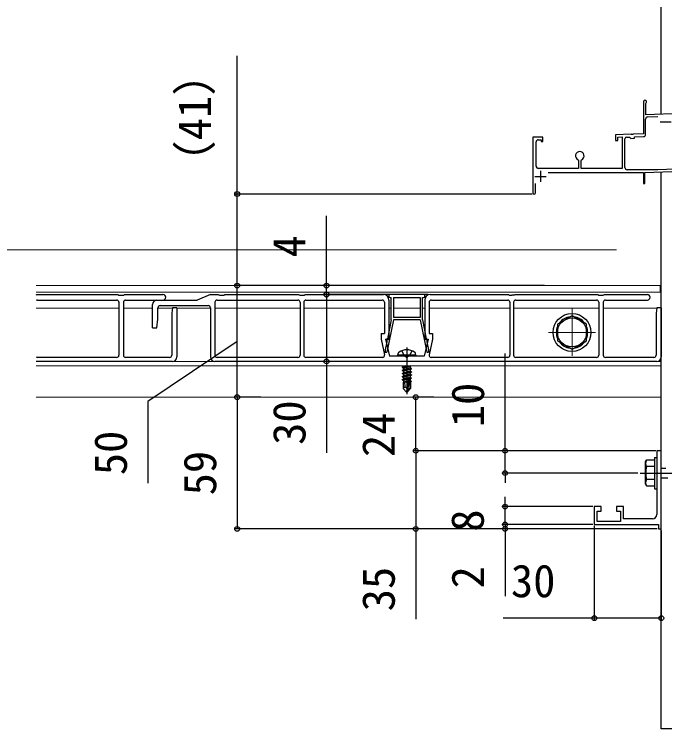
# Model space of a CAD drawing. Units: millimetres, scale not verified. Extents: x -875 to 875, y -1303 to 1296.
# Drawn here: x 26.1 to 317.5, y 302.2 to 622.2 of the extents above; entities that cross this region are included whole.
import ezdxf
from ezdxf.enums import TextEntityAlignment as Align

# ---------------------------------------------------------------- set-up
doc = ezdxf.new("R2010")
doc.units = ezdxf.units.MM
doc.header["$LTSCALE"] = 8
for name, color, linetype in [('0-2_YKK_11', 7, 'Continuous'), ('0-5_YKK_13', 4, 'Continuous'), ('0-6_YKK_D', 6, 'Continuous'), ('0-8_YSS_K', 3, 'Continuous')]:
    doc.layers.add(name, color=color, linetype=linetype)
doc.layers.add('0-4_YKK_12', color=2, linetype='Continuous', lineweight=18)
doc.styles.add('ＭＳ ゴシック', font='')
doc.styles.get('ＭＳ ゴシック').set_extended_font_data('MS Gothic')

msp = doc.modelspace()

# ---------------------------------------------------------------- linework, layer by layer
at = {"layer": '0-2_YKK_11'}
for p, q in [((309.965, 576.268), (314.478, 576.426)), ((309, 568.436), (309, 575.269)), ((315.5, 574), (320.5, 574)), ((299.7, 553.6), (299.7, 566.461)), ((300.371, 567.16), (301.689, 567.216)), ((301.689, 567.216), (302, 566.926)), ((302, 566.926), (302.31, 566.637)), ((302.729, 568.332), (302.542, 568.446)), ((303.279, 568.352), (302.729, 568.332)), ((303.458, 568.478), (303.279, 568.352)), ((259.9, 554.2), (259.9, 565)), ((278.766, 557.048), (278.95, 556.771)), ((261.9, 552.1), (261.9, 547.1)), ((259.4, 549.6), (264.4, 549.6)), ((259.7, 542.3), (259.7, 546.427))]:
    msp.add_line(p, q, dxfattribs=at)
for points in [[(325, 587.942), (325, 584.207), (324.993, 584.207), (324.8, 584.007), (324.8, 577.787), (309.1, 577.238), (309.1, 582.286), (309.19, 582.5)], [(308, 583), (308, 568.637), (303.458, 568.478)], [(260.9, 566), (262.2, 566), (262.2, 565.2), (263, 565.2), (263, 567.2), (258.5, 567.2), (258.5, 542.3)], [(302.542, 568.446), (295.5, 568.2), (295.5, 565.7), (296.5, 565.7), (296.5, 567.234), (298.5, 567.304), (298.5, 553.2), (280.05, 553.2), (280.05, 556.771), (280.234, 557.048)], [(302.31, 566.637), (304, 566.696), (304, 567.296), (308.035, 567.437)], [(278.95, 556.771), (278.95, 553.2), (260.9, 553.2)], [(349.035, 553.809), (314.41, 552.6), (300.7, 552.6)], [(265.257, 551.4), (308, 551.4), (308, 546.4), (308.7, 546.4), (308.7, 551.4), (348.965, 552.806)], [(316, 391.7), (316, 426.7), (314, 426.7), (314, 417.158), (314.12, 416.975), (314.12, 416.425), (314, 416.242), (314, 398.2)], [(312, 396.2), (299, 396.2), (299, 401.7), (296, 401.7), (296, 399.7), (297.7, 399.7), (297.7, 395), (287.3, 395), (287.3, 399.7), (289, 399.7), (289, 401.7), (286, 401.7), (286, 393.7), (314.8, 393.7), (314.8, 391.7), (316, 391.7)]]:
    msp.add_lwpolyline(points, dxfattribs=at)
for centre, radius, start, end in [((308.7, 583), 0.7, 314.42726, 180.00002), ((310, 575.269), 1, 92.00001, 180.00002), ((300.4, 566.461), 0.7, 92.39002, 180.00002), ((308, 568.436), 1, 271.99997, 0), ((260.9, 565), 1, 89.99998, 180.00002), ((279.5, 558.8), 1.9, 292.72723, 247.27088), ((260.9, 554.2), 1, 180.00002, 270), ((300.7, 553.6), 1, 180.00002, 270), ((259.1, 542.3), 0.6, 180.00002, 0), ((312, 398.2), 2, 270.00001, 359.99999)]:
    msp.add_arc(centre, radius, start, end, dxfattribs=at)
at = {"layer": '0-4_YKK_12'}
for p, q in [((296, 516.7), (-548.742, 516.7)), ((316, 500.7), (36, 500.7)), ((315.5, 500.7), (36, 500.7)), ((315.5, 500.7), (315.5, 497.7)), ((316, 500.4), (315.5, 500.4)), ((316, 499.4), (315.5, 499.4)), ((316, 500.7), (316, 450.7)), ((316, 497.7), (36, 497.7)), ((315.5, 497.7), (36, 497.7)), ((73.001, 490.5), (36, 490.5)), ((88.001, 490.5), (75.001, 490.5)), ((96.976, 490.5), (90.501, 490.5)), ((114.001, 490.5), (99.001, 490.5)), ((154.201, 490.5), (116.001, 490.5)), ((192.001, 490.5), (155.801, 490.5)), ((195.001, 490.5), (194.001, 490.5)), ((208.001, 490.5), (196.001, 490.5)), ((210.001, 490.5), (209.001, 490.5)), ((248.201, 490.5), (212.001, 490.5)), ((288.001, 490.5), (249.801, 490.5)), ((276.001, 490.2), (276.001, 469.2)), ((313.976, 490.5), (290.001, 490.5)), ((286.501, 479.7), (265.501, 479.7)), ((316, 466.7), (36, 466.7)), ((316, 464.7), (36, 464.7)), ((316, 450.7), (36, 450.7))]:
    msp.add_line(p, q, dxfattribs=at)
at = {"layer": '0-5_YKK_13'}
for p, q in [((36, 496.519), (36.301, 496.7)), ((36.301, 496.7), (72.501, 496.7)), ((72.501, 496.7), (73.001, 496.4)), ((73.001, 496.4), (75.001, 496.4)), ((75.001, 496.4), (75.501, 496.7)), ((75.501, 496.7), (92.751, 496.7)), ((114.001, 496.7), (108.001, 494.2)), ((114.001, 496.7), (117.501, 496.7)), ((117.501, 496.7), (118.001, 496.4)), ((118.001, 496.4), (120.001, 496.4)), ((120.001, 496.4), (120.501, 496.7)), ((120.501, 496.7), (153.501, 496.7)), ((153.501, 496.7), (154.001, 496.4)), ((156.001, 496.4), (156.501, 496.7)), ((156.501, 496.7), (191.501, 496.7)), ((194.001, 496.2), (194.001, 495.8)), ((209.501, 496.7), (194.501, 496.7)), ((210.001, 495.8), (210.001, 496.2)), ((212.501, 496.7), (247.501, 496.7)), ((247.501, 496.7), (248.001, 496.4)), ((248.001, 496.4), (249.001, 496.4)), ((250.001, 496.4), (249.001, 496.4)), ((250.001, 496.4), (250.501, 496.7)), ((250.501, 496.7), (287.501, 496.7)), ((287.501, 496.7), (288.001, 496.4)), ((288.001, 496.4), (290.001, 496.4)), ((290.001, 496.4), (290.501, 496.7)), ((290.501, 496.7), (309.751, 496.7)), ((36.601, 494.2), (72.001, 494.2)), ((73.001, 493.2), (73.001, 469.5)), ((75.001, 493.2), (75.001, 469.5)), ((76.001, 494.2), (92.751, 494.2)), ((90.001, 494.2), (108.001, 494.2)), ((116.001, 493.2), (116.001, 469.5)), ((117.001, 494.2), (153.201, 494.2)), ((154.201, 493.2), (154.201, 469.5)), ((155.801, 493.2), (155.801, 469.5)), ((156.801, 494.2), (191.001, 494.2)), ((192.001, 493.2), (192.001, 479.2)), ((194.001, 494.2), (194.001, 476.7)), ((194.501, 495.3), (195.001, 495.3)), ((195.001, 485.4), (195.001, 495.3)), ((196.001, 495.3), (196.001, 486.4)), ((196.001, 495.3), (208.001, 495.3)), ((208.001, 495.3), (208.001, 486.4)), ((209.001, 485.4), (209.001, 495.3)), ((209.001, 495.3), (209.501, 495.3)), ((210.001, 494.2), (210.001, 476.7)), ((212.001, 493.2), (212.001, 479.2)), ((213.001, 494.2), (247.201, 494.2)), ((248.201, 493.2), (248.201, 469.5)), ((249.801, 493.2), (249.801, 469.5)), ((250.801, 494.2), (287.001, 494.2)), ((288.001, 493.2), (288.001, 469.5)), ((290.001, 493.2), (290.001, 469.5)), ((291.001, 494.2), (309.751, 494.2)), ((88.001, 481.7), (88.001, 492.2)), ((90.501, 485.7), (90.501, 490.7)), ((91.501, 491.7), (113.001, 491.7)), ((99.001, 490.7), (99.001, 468.7)), ((114.001, 490.7), (114.001, 468.7)), ((314.001, 490.7), (313.701, 488.3)), ((316.001, 490.7), (314.001, 490.7)), ((316.001, 490.7), (316.001, 468.7)), ((96.701, 488.3), (96.701, 469.5)), ((313.701, 488.3), (313.701, 469.5)), ((90.001, 481.7), (90.501, 485.7)), ((196.001, 485.299), (193.068, 470.9)), ((195.001, 485.4), (193.269, 476.9)), ((208.001, 486.4), (196.001, 486.4)), ((208.001, 485.4), (196.001, 485.4)), ((196.001, 485.4), (196.001, 485.299)), ((208.001, 485.4), (208.001, 485.299)), ((208.001, 485.299), (210.934, 470.9)), ((209.001, 485.4), (210.732, 476.9)), ((88.001, 481.7), (90.001, 481.7)), ((190.501, 479.2), (192.001, 479.2)), ((190.501, 479.2), (190.501, 476.7)), ((212.001, 479.2), (213.501, 479.2)), ((213.501, 479.2), (213.501, 476.7)), ((190.501, 476.7), (192.02, 469.712)), ((192.969, 475.427), (192.251, 471.9)), ((192.501, 476.7), (194.001, 476.7)), ((192.501, 476.7), (194.175, 469)), ((192.969, 476.6), (192.969, 475.427)), ((211.501, 476.7), (209.827, 469)), ((210.001, 476.7), (211.501, 476.7)), ((213.501, 476.7), (211.982, 469.712)), ((192.251, 471.9), (192.338, 470.9)), ((192.338, 470.9), (193.068, 470.9)), ((202.001, 472.9), (202.001, 452)), ((210.934, 470.9), (211.663, 470.9)), ((211.751, 471.9), (211.663, 470.9)), ((72.001, 468.5), (36.601, 468.5)), ((95.701, 468.5), (76.001, 468.5)), ((153.201, 468.5), (117.001, 468.5)), ((191.043, 468.5), (156.801, 468.5)), ((201.501, 469), (194.175, 469)), ((198.001, 469.5), (198.142, 470.302)), ((206.001, 469.5), (198.001, 469.5)), ((198.001, 469.5), (198.089, 469)), ((205.913, 469), (198.089, 469)), ((209.827, 469), (202.501, 469)), ((206.001, 469.5), (205.859, 470.302)), ((206.001, 469.5), (205.913, 469)), ((247.201, 468.5), (212.959, 468.5)), ((287.001, 468.5), (250.801, 468.5)), ((312.701, 468.5), (291.001, 468.5)), ((97.001, 466.7), (36, 466.7)), ((314.001, 466.7), (116.001, 466.7)), ((203.801, 464.7), (199.901, 464.05)), ((199.901, 464.15), (203.201, 464.7)), ((199.901, 464.15), (200.451, 464.468)), ((199.901, 464.15), (199.901, 464.05)), ((199.901, 464.05), (200.451, 463.732)), ((201.48, 464.7), (200.451, 464.468)), ((200.451, 464.7), (200.451, 464.468)), ((203.551, 464.432), (203.551, 463.768)), ((199.901, 462.75), (204.101, 463.45)), ((204.101, 463.35), (199.901, 462.65)), ((199.901, 462.75), (200.451, 463.068)), ((199.901, 462.75), (199.901, 462.65)), ((199.901, 462.65), (200.451, 462.332)), ((199.901, 461.35), (204.101, 462.05)), ((204.101, 461.95), (199.901, 461.25)), ((199.901, 461.35), (200.451, 461.668)), ((199.901, 461.35), (199.901, 461.25)), ((199.901, 461.25), (200.451, 460.932)), ((203.551, 463.768), (200.451, 463.068)), ((200.451, 463.732), (200.451, 463.068)), ((203.551, 462.368), (200.451, 461.668)), ((200.451, 462.332), (200.451, 461.668)), ((203.551, 460.968), (200.451, 460.268)), ((200.451, 460.932), (200.451, 460.268)), ((204.101, 463.45), (203.551, 463.768)), ((203.551, 463.032), (203.551, 462.368)), ((204.101, 462.05), (203.551, 462.368)), ((203.551, 461.632), (203.551, 460.968)), ((204.101, 460.65), (203.551, 460.968)), ((204.101, 463.45), (204.101, 463.35)), ((204.101, 462.05), (204.101, 461.95)), ((199.901, 459.95), (204.101, 460.65)), ((204.101, 460.55), (199.901, 459.85)), ((199.901, 459.95), (200.451, 460.268)), ((199.901, 459.95), (199.901, 459.85)), ((199.901, 459.85), (200.451, 459.532)), ((199.901, 458.55), (202.926, 459.054)), ((202.899, 458.95), (199.901, 458.45)), ((199.901, 458.55), (200.451, 458.868)), ((199.901, 458.55), (199.901, 458.45)), ((199.901, 458.45), (200.451, 458.132)), ((203.551, 459.568), (200.451, 458.868)), ((200.451, 459.532), (200.451, 458.868)), ((202.841, 458.672), (200.451, 458.132)), ((200.451, 458.132), (200.451, 457.468)), ((202.696, 457.975), (200.451, 457.468)), ((202.636, 457.683), (200.918, 457.4)), ((202.91, 459.007), (202.001, 454.622)), ((203.333, 459.123), (202.151, 453.424)), ((203.333, 459.122), (204.101, 459.25)), ((204.101, 459.15), (203.388, 459.031)), ((203.551, 458.168), (203.398, 458.133)), ((203.401, 458.952), (203.401, 454.674)), ((204.001, 457.908), (203.401, 457.809)), ((204.001, 457.692), (203.401, 457.576)), ((203.551, 460.232), (203.551, 459.568)), ((204.101, 459.25), (203.551, 459.568)), ((203.551, 458.832), (203.551, 458.168)), ((204.001, 457.908), (203.551, 458.168)), ((204.001, 457.692), (203.701, 457.519)), ((204.001, 457.908), (204.001, 457.692)), ((204.101, 460.65), (204.101, 460.55)), ((204.101, 459.25), (204.101, 459.15)), ((200.301, 457.4), (200.451, 457.468)), ((200.301, 457.4), (200.301, 454.55)), ((202.577, 457.4), (200.301, 457.4)), ((201.258, 455.353), (200.301, 454.55)), ((201.851, 453), (200.301, 454.55)), ((202.001, 454.622), (201.851, 453)), ((202.001, 454.622), (202.001, 453)), ((203.401, 454.674), (202.151, 453.424)), ((202.151, 453), (203.701, 454.55)), ((202.581, 457.416), (202.497, 457.4)), ((203.701, 457.4), (203.401, 457.4)), ((203.701, 454.55), (203.401, 454.674)), ((203.701, 457.519), (203.701, 454.55)), ((201.851, 453), (202.151, 453)), ((202.151, 453.424), (202.151, 453)), ((309, 421.7), (309.433, 422.45)), ((313, 422.45), (309.431, 422.45)), ((313, 423.7), (313, 409.7)), ((313, 423.7), (314, 423.7)), ((313, 422.45), (313, 410.95)), ((314, 423.7), (314, 409.7)), ((309, 411.7), (309, 421.7)), ((313, 419.587), (309.447, 419.587)), ((306.5, 416.7), (405.5, 416.7)), ((316, 418.95), (318, 418.95)), ((313, 413.813), (309.447, 413.813)), ((319, 414.45), (316, 414.45)), ((309, 411.7), (309.433, 410.95)), ((309.431, 410.95), (313, 410.95)), ((313, 409.7), (314, 409.7))]:
    msp.add_line(p, q, dxfattribs=at)
for points in [[(154.001, 496.4), (155.001, 496.4), (156.001, 496.4)], [(99.001, 490.7), (97.001, 490.7), (96.701, 488.3)], [(211.032, 476.6), (211.032, 475.427), (211.751, 471.9)], [(199.701, 471.479), (200.856, 469.163), (202.001, 468.554)], [(204.301, 471.479), (203.146, 469.163), (202.001, 468.554)], [(204.014, 464.7), (203.551, 464.432), (200.451, 463.732)], [(204.101, 463.35), (203.551, 463.032), (200.451, 462.332)], [(204.101, 461.95), (203.551, 461.632), (200.451, 460.932)], [(204.101, 460.55), (203.551, 460.232), (200.451, 459.532)], [(204.101, 459.15), (203.551, 458.832), (203.401, 458.799)], [(202.001, 454.622), (201.258, 455.353), (201.101, 457.4)]]:
    msp.add_lwpolyline(points, dxfattribs=at)
msp.add_lwpolyline([(276.001, 487.206), (269.501, 483.453), (269.501, 475.947), (276.001, 472.194), (282.501, 475.947), (282.501, 483.453)], close=True, dxfattribs=at)
for radius in [8.5, 6.5]:
    msp.add_circle((276.001, 479.7), radius, dxfattribs=at)
for centre, radius, start, end in [((92.751, 495.45), 1.25, 270, 90), ((191.501, 494.2), 2.5, 0, 90), ((194.501, 496.2), 0.5, 90, 180), ((209.501, 496.2), 0.5, 0, 90), ((212.501, 494.2), 2.5, 90, 180), ((309.751, 495.45), 1.25, 270, 90), ((36.601, 493.2), 1, 90, 126.93656), ((72.001, 493.2), 1, 0, 90), ((76.001, 493.2), 1, 90, 180), ((90.001, 492.2), 2, 90, 180), ((117.001, 493.2), 1, 90, 180), ((153.201, 493.2), 1, 0, 90), ((156.801, 493.2), 1, 90, 180), ((191.001, 493.2), 1, 0, 90), ((194.501, 495.8), 0.5, 180, 270), ((209.501, 495.8), 0.5, 270, 0), ((213.001, 493.2), 1, 90, 180), ((247.201, 493.2), 1, 0, 90), ((250.801, 493.2), 1, 90, 180), ((287.001, 493.2), 1, 0, 90), ((291.001, 493.2), 1, 90, 180), ((91.501, 490.7), 1, 90, 180), ((113.001, 490.7), 1, 0, 90), ((276.001, 479.7), 7.05, 97.21814, 142.78186), ((276.001, 479.7), 7.05, 37.21814, 82.78186), ((276.001, 479.7), 7.05, 157.21814, 202.78186), ((276.001, 479.7), 7.05, 337.21814, 22.78186), ((193.269, 476.6), 0.3, 90, 180), ((210.732, 476.6), 0.3, 0, 90), ((276.001, 479.7), 7.05, 217.21814, 262.78186), ((276.001, 479.7), 7.05, 277.21814, 322.78186), ((199.029, 470.146), 0.9, 122.05588, 170), ((202.001, 465.4), 6.5, 57.94412, 122.05588), ((204.973, 470.146), 0.9, 10, 57.94412), ((36.601, 469.5), 1, 233.06344, 270), ((72.001, 469.5), 1, 270, 0), ((76.001, 469.5), 1, 180, 270), ((95.701, 469.5), 1, 270, 0), ((97.001, 468.7), 2, 270, 0), ((116.001, 468.7), 2, 180, 270), ((117.001, 469.5), 1, 180, 270), ((153.201, 469.5), 1, 270, 0), ((156.801, 469.5), 1, 180, 270), ((191.043, 469.5), 1, 270, 12.26477), ((202.001, 469), 0.5, 180, 0), ((212.959, 469.5), 1, 167.73523, 270), ((247.201, 469.5), 1, 270, 0), ((250.801, 469.5), 1, 180, 270), ((287.001, 469.5), 1, 270, 0), ((291.001, 469.5), 1, 180, 270), ((312.701, 469.5), 1, 270, 0), ((314.001, 468.7), 2, 270, 0), ((203.153, 458.952), 0.248, 0, 167.19096), ((311.556, 421.03), 2.556, 146.25178, 214.38425), ((318.553, 416.7), 9.553, 162.41205, 197.58795), ((311.556, 412.37), 2.556, 145.61575, 213.74822)]:
    msp.add_arc(centre, radius, start, end, dxfattribs=at)
at = {"layer": '0-6_YKK_D'}
for p, q in [((258.1, 541.7), (125, 541.7)), ((166, 500.7), (166, 531.914)), ((263.748, 500.7), (125, 500.7)), ((136.666, 500.7), (125, 500.7)), ((126, 450.7), (126, 500.7)), ((211.492, 500.7), (165, 500.7)), ((166, 496.7), (166, 500.7)), ((211.501, 496.7), (165, 496.7)), ((211.501, 496.7), (165, 496.7)), ((166, 496.7), (166, 492.4)), ((246, 426.7), (246, 470.3)), ((214.001, 466.7), (165, 466.7)), ((136.666, 450.7), (125, 450.7)), ((136.666, 450.7), (125, 450.7)), ((126, 450.7), (126, 391.7)), ((214.045, 450.7), (205, 450.7)), ((206, 426.7), (206, 450.7)), ((313.5, 426.7), (205, 426.7)), ((313.5, 426.7), (205, 426.7)), ((313.5, 426.7), (245, 426.7)), ((246, 416.7), (246, 426.7)), ((305.5, 416.7), (245, 416.7)), ((246, 416.7), (246, 412.4)), ((246, 401.7), (246, 406)), ((285.3, 401.7), (245, 401.7)), ((246, 393.7), (246, 401.7)), ((246, 393.7), (246, 398)), ((285.3, 393.7), (245, 393.7)), ((285.3, 393.7), (245, 393.7)), ((246, 393.7), (246, 391.7)), ((246, 393.7), (246, 389.4)), ((314.1, 391.7), (125, 391.7)), ((314.1, 391.7), (205, 391.7)), ((314.1, 391.7), (245, 391.7)), ((246, 391.7), (246, 361.509)), ((286, 393), (286, 350.7)), ((316, 391), (316, 350.7))]:
    msp.add_line(p, q, dxfattribs=at)
for points in [[(126, 500.7), (126, 541.7), (126, 603.614)], [(166, 496.7), (166, 466.7), (166, 425.809)], [(126, 475.7), (86, 448.809), (86, 412.218)], [(206, 426.7), (206, 391.7), (206, 351.264)], [(316, 351.7), (286, 351.7), (245.109, 351.7)]]:
    msp.add_lwpolyline(points, dxfattribs=at)
for centre in [(126, 541.7), (126, 500.7), (126, 500.7), (166, 500.7), (166, 496.7), (166, 496.7), (166, 466.7), (126, 450.7), (126, 450.7), (206, 450.7), (206, 426.7), (206, 426.7), (246, 426.7), (246, 416.7), (246, 401.7), (246, 393.7), (246, 393.7), (126, 391.7), (206, 391.7), (246, 391.7), (286, 351.7), (316, 351.7)]:
    msp.add_circle(centre, 1.075, dxfattribs=at)
at = {"layer": '0-8_YSS_K'}
for p, q in [((316, 577.479), (316, 995.5)), ((316, 302.2), (316, 551.655)), ((336, 302.2), (316, 302.2))]:
    msp.add_line(p, q, dxfattribs=at)

# ---------------------------------------------------------------- texts
at = {"layer": '0-6_YKK_D', "style": 'ＭＳ ゴシック'}
for s, p in [('（41）', (118.614, 545.773)), ('4', (161, 513.277)), ('10', (241, 437.232)), ('30', (161, 429.332)), ('24', (201, 423.87)), ('50', (81, 415.741)), ('59', (121, 406.711)), ('8', (240.868, 390.427)), ('35', (201, 354.786)), ('2', (241, 365.032))]:
    msp.add_text(s, height=14.66, rotation=90, dxfattribs=at).set_placement(p, align=Align.BOTTOM_LEFT)
msp.add_text('30', height=14.66, dxfattribs=at).set_placement((248.632, 356.7), align=Align.BOTTOM_LEFT)

doc.saveas('drawing.dxf')
